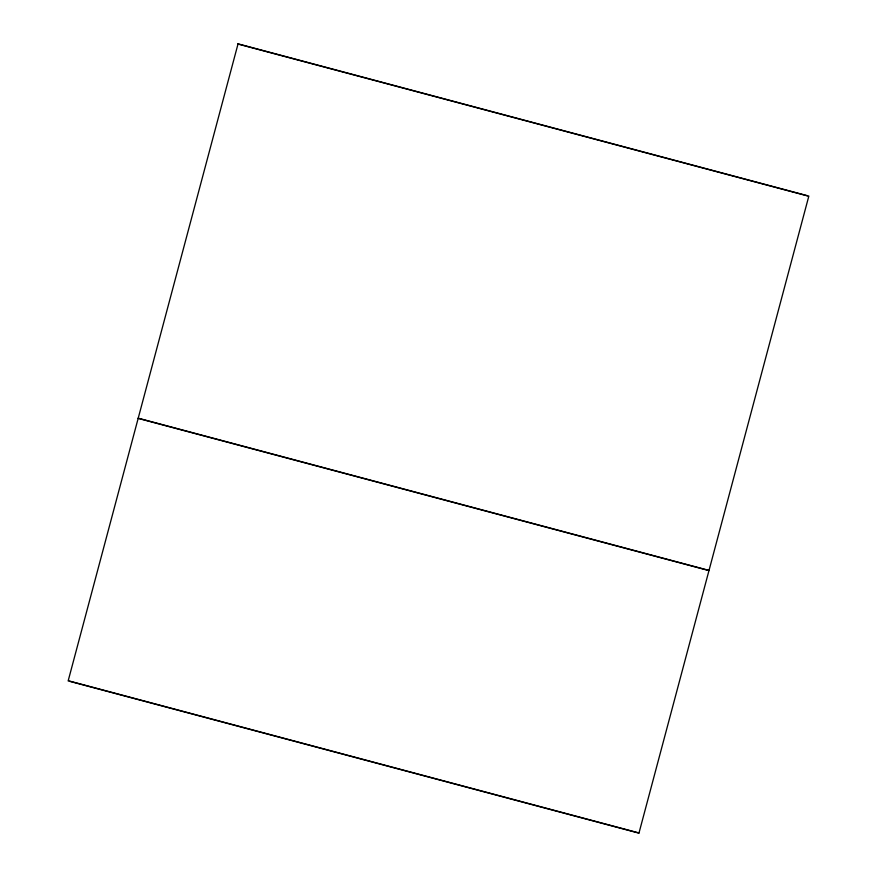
<?xml version="1.0" encoding="UTF-8"?>
<svg xmlns="http://www.w3.org/2000/svg" width="877" height="877" viewBox="0 0 877 877"><rect width="100%" height="100%" fill="white"/><g stroke="black" fill="none" stroke-linecap="round" stroke-linejoin="round"><path stroke-width="1.32" d="M237.996 44.047L807.476 195.911M138.215 418.186L709.022 570.412M138.16 418.384L708.967 570.609M69.524 681.078L639.004 832.953M238.051 43.85L68.154 680.925L638.949 833.15L808.846 196.075L238.051 43.85"/></g></svg>
